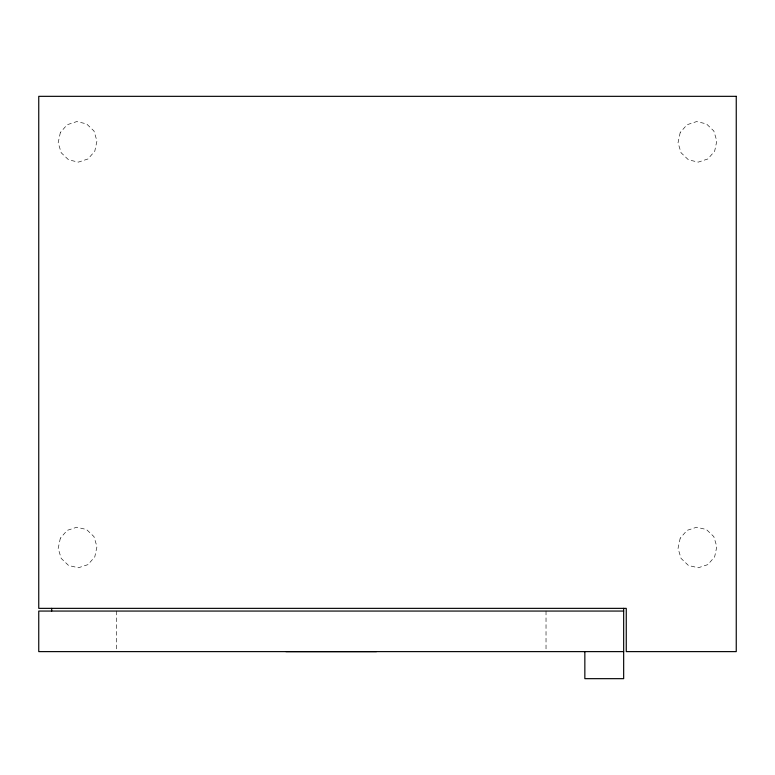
<?xml version="1.0" encoding="UTF-8"?>
<svg xmlns="http://www.w3.org/2000/svg" width="775" height="775" viewBox="0 0 775 775"><rect width="100%" height="100%" fill="white"/><g stroke="black" fill="none" stroke-linecap="round" stroke-linejoin="round"><path stroke-width="0.58" stroke-dasharray="3.88 2.91" d="M546.026 611.058L546.026 650.428M116.395 611.058L116.395 650.428M60.363 132.477L58.183 142.726L61.196 152.743L68.597 159.844L78.411 162.12L87.992 158.962L94.782 151.222L96.962 140.972L93.949 130.965L86.538 123.864L76.735 121.588L67.154 124.746L60.363 132.477M60.363 538.131L58.183 548.38L61.196 558.397L68.597 565.488L78.411 567.765L87.992 564.617L94.782 556.876L96.962 546.627L93.949 536.61L86.538 529.519L76.735 527.242L67.154 530.391L60.363 538.131M680.217 132.477L678.038 142.726L681.051 152.743L688.462 159.844L698.265 162.12L707.846 158.962L714.637 151.222L716.817 140.972L713.804 130.965L706.403 123.864L696.589 121.588L687.008 124.746L680.217 132.477M680.217 538.131L678.038 548.38L681.051 558.397L688.462 565.488L698.265 567.765L707.846 564.617L714.637 556.876L716.817 546.627L713.804 536.61L706.403 529.519L696.589 527.242L687.008 530.391L680.217 538.131"/><path stroke-width="1.16" d="M623.662 611.058L38.75 611.058L38.75 651.62L623.662 651.62M623.662 608.356L623.662 678.667L584.844 678.667L584.844 651.62M376.505 651.62L285.917 651.62M51.693 608.356L51.693 611.058M736.25 96.332L38.75 96.332L38.75 608.356L626.258 608.356L626.258 651.62L736.25 651.62L736.25 96.332"/></g></svg>
